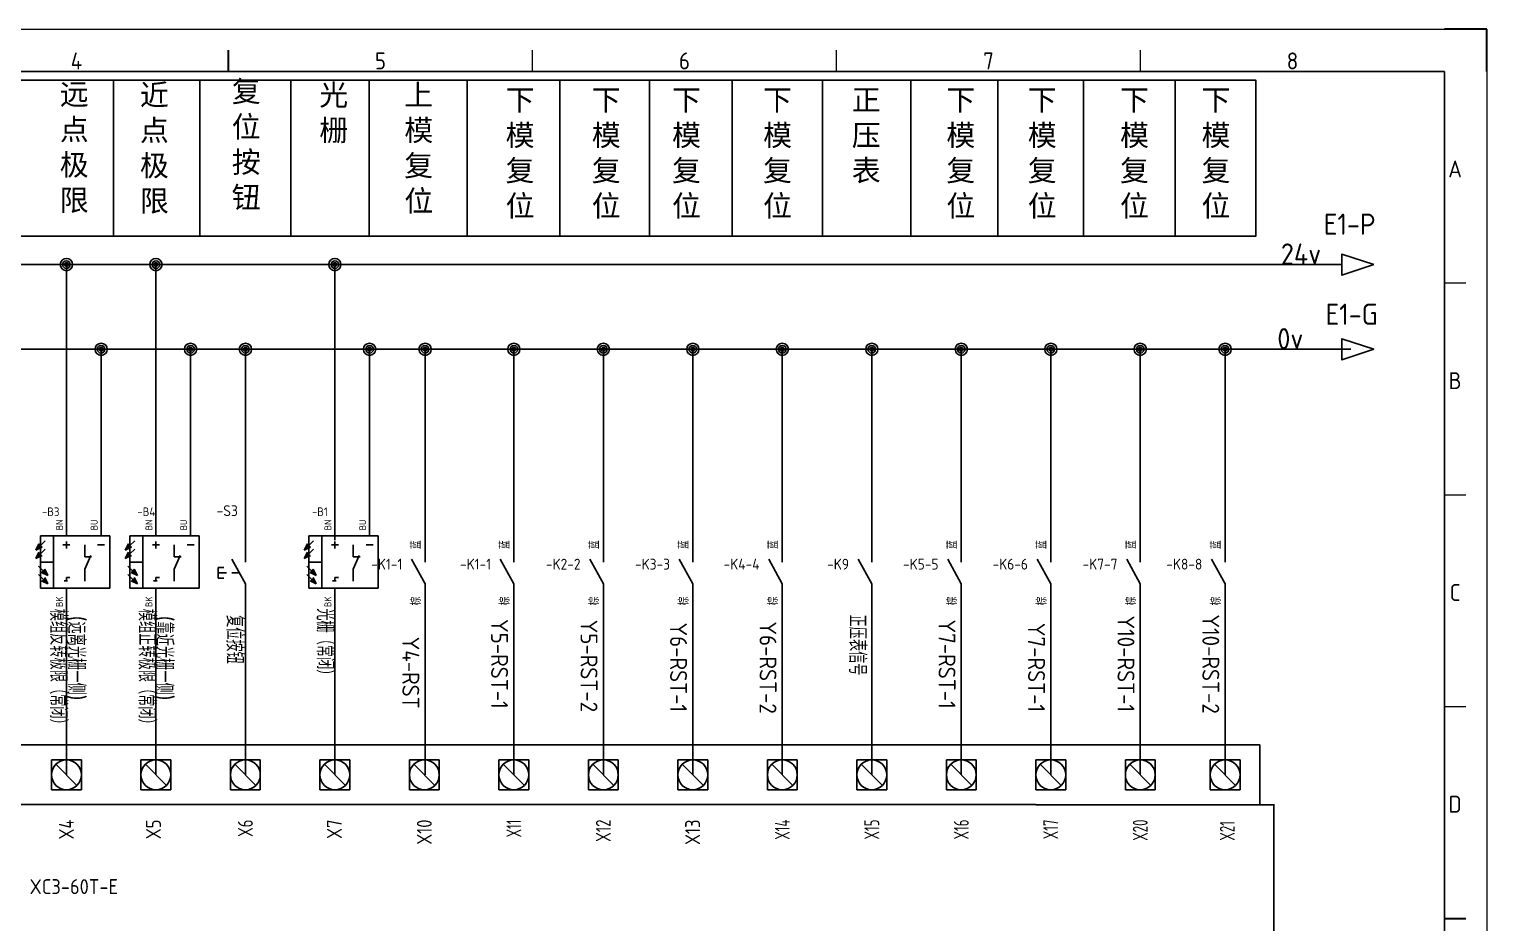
# Model space of a CAD drawing. Header units: millimetres. Extents: x -1494 to 5708, y 2764 to 5210.
# Drawn here: x 3263 to 3607, y 4792.1 to 5003.1 of the extents above; entities that cross this region are included whole.
import ezdxf
from ezdxf.enums import TextEntityAlignment as Align

# ---------------------------------------------------------------- set-up
doc = ezdxf.new("R2010")
doc.units = ezdxf.units.MM
for name, color, linetype in [('AE_BOR', 1, 'Continuous'), ('BLK_2.5mm^2', 7, 'Continuous'), ('DESC', 1, 'Continuous'), ('DESCCHILD', 20, 'Continuous'), ('SYMS', 7, 'Continuous'), ('TAGS', 51, 'Continuous'), ('TERMS', 123, 'Continuous'), ('WIREREF_DEST', 61, 'Continuous'), ('XREF', 7, 'Continuous'), ('轴1系统', 7, 'Continuous'), ('轴2系统', 7, 'Continuous'), ('轴3系统', 7, 'Continuous'), ('轴4系统', 7, 'Continuous')]:
    doc.layers.add(name, color=color, linetype=linetype)
doc.styles.add('ACGBTS', font='ISOCP.SHX')
doc.styles.add('WD_IEC', font='ISOCP2.shx', dxfattribs={"height": 4, "bigfont": 'gbcbig.shx'})
doc.styles.add('正常字体', font='', dxfattribs={"height": 5.5})
doc.styles.get('正常字体').set_extended_font_data('SimSun')

# ---------------------------------------------------------------- blocks, each defined once
blk = doc.blocks.new('WDDOT')
for radius in [0.72, 0.449, 0.223]:
    blk.add_circle((0, 0), radius)
blk = doc.blocks.new('VPE12B16')
for p, q in [((0, 7.5), (0, 12.5)), ((10, 7.5), (10, 12.5)), ((-8.84, 3.39), (-7.93, 5.2)), ((-7.03, 4.29), (-8.84, 3.39)), ((-7.93, 5.2), (-7.03, 4.29)), ((-7.5, -7.5), (-7.5, 7.5)), ((-7.5, 7.5), (12.5, 7.5)), ((-7.48, 4.75), (-6.12, 6.11)), ((-3.75, 7.5), (-3.75, -7.5)), ((-1, 4.94), (1, 4.94)), ((0, 5.94), (0, 3.94)), ((5.27, 4.98), (5.27, 1.48)), ((9, 4.94), (11, 4.94)), ((12.5, -7.5), (12.5, 7.5)), ((-8.84, 0.98), (-7.93, 2.8)), ((-7.03, 1.89), (-8.84, 0.98)), ((-7.5, 0), (-3.75, 0)), ((-7.48, 2.34), (-6.12, 3.71)), ((5.27, -2.02), (7.02, 1.92)), ((5.27, 1.48), (7.27, 1.48)), ((-6.71, -2.56), (-8.07, -1.2)), ((-6.71, -4.97), (-8.07, -3.6)), ((-6.25, -2.11), (-7.16, -3.02)), ((-7.16, -3.02), (-5.35, -3.92)), ((-5.35, -3.92), (-6.25, -2.11)), ((5.27, -2.02), (5.27, -5.52)), ((-7.5, -7.5), (12.5, -7.5)), ((-7.16, -5.42), (-5.35, -6.33)), ((-5.35, -6.33), (-6.25, -4.51)), ((-0.65, -5.43), (0.35, -5.43)), ((0, -5.43), (0, -4.43)), ((0, -4.43), (1, -4.43)), ((0, -7.5), (0, -12.5))]:
    blk.add_line(p, q)
for points in [[(-7.93, 5.2), (-7.03, 4.29), (-8.84, 3.39)], [(-7.93, 2.8), (-7.03, 1.89), (-8.84, 0.98)], [(-6.25, -2.11), (-7.16, -3.02), (-5.35, -3.92)], [(-6.25, -4.51), (-7.16, -5.42), (-5.35, -6.33)]]:
    blk.add_solid(points)
at = {"style": 'WD_IEC'}
for tag, height, p in [('INST', 2.7, (-11.5, 12)), ('LOC', 2.7, (-11.5, 8)), ('TAG1', 2.5, (-11.5, 3.25)), ('XREF', 2.5, (-11.5, -1.35)), ('DESC1', 2.7, (-11.5, -5.2)), ('DESC2', 2.7, (-11.5, -9.2)), ('DESC3', 2.7, (-11.5, -13.2))]:
    blk.add_attdef(tag, text='', height=height, dxfattribs=at).set_placement(p, align=Align.RIGHT)
at = {"style": 'WD_IEC', "flags": 1}
for tag, p, height in [('X2TERM01', (0, 12.5), 0.32), ('X2TERM02', (10, 12.5), 0.32), ('MFG', (13.04, 6.06), 1.5), ('CAT', (13.04, 3.56), 1.5), ('X4LINK', (-7.5, 0), 0.32), ('X1LINK', (12.5, 0), 0.32), ('ASSYCODE', (13.12, -4.38), 1), ('FAMILY', (13.12, -5.88), 1), ('CATDESC', (13.12, -7.38), 1), ('X8TERM03', (0, -12.5), 0.32)]:
    blk.add_attdef(tag, p, '', height=height, dxfattribs=at)
at = {"style": 'WD_IEC'}
for tag, p in [('TERM01', (-1, 12.23)), ('TERM02', (9, 12.23))]:
    blk.add_attdef(tag, text='', height=2, rotation=90, dxfattribs=at).set_placement(p, align=Align.RIGHT)
blk.add_attdef('TERM03', (-1, -12.96), '', height=2, rotation=90, dxfattribs=at)
blk = doc.blocks.new('HA1D3')
blk.add_lwpolyline([(0, 0), (-3.75, -1.25), (-3.75, 1.25)], close=True)
at = {"style": 'WD_IEC'}
for tag, p, height, flags in [('WIRENO', (1.25, 1), 2.5, 8), ('X1TERM01', (0, 0), 0.32, 1)]:
    blk.add_attdef(tag, p, '', height=height, dxfattribs=dict(at, flags=flags))
at = {"style": 'WD_IEC', "flags": 1}
blk.add_attdef('SIGCODE', text='', height=1, dxfattribs=at).set_placement((-2.5, 1.8), align=Align.RIGHT)
at = {"style": 'WD_IEC'}
blk.add_attdef('XREF', text='', height=2.5, dxfattribs=at).set_placement((-5, 0), align=Align.MIDDLE_RIGHT)
blk.add_attdef('DESC1', text='', height=2.5, dxfattribs=at).set_placement((1.25, -1), align=Align.TOP_LEFT)
blk = doc.blocks.new('VPB11')
for p, q in [((0, 7.5), (0, 2.5)), ((-6.25, 1.25), (-6.25, -1.25)), ((-6.25, 1.25), (-5, 1.25)), ((-6.25, 0), (-4.375, 0)), ((0, -2.5), (-3.125, 3.125)), ((-3.125, 0), (-1.389, 0)), ((-6.25, -1.25), (-5, -1.25)), ((0, -2.5), (0, -7.5))]:
    blk.add_line(p, q)
at = {"style": 'WD_IEC'}
for tag, p in [('INST', (-8, 10.25)), ('LOC', (-8, 6.75)), ('TAG1', (-8, 3.25)), ('DESC1', (-8, -10.35)), ('DESC2', (-8, -13.85)), ('DESC3', (-8, -17.35))]:
    blk.add_attdef(tag, text='', height=2.5, dxfattribs=at).set_placement(p, align=Align.RIGHT)
blk.add_attdef('TERM01', text='', height=2, rotation=90, dxfattribs=at).set_placement((-1, 7.5), align=Align.RIGHT)
at = {"style": 'WD_IEC', "flags": 1}
for tag, p, height in [('X2TERM01', (0, 7.5), 0.32), ('CONTACT', (0.5, 4.5), 1), ('COMMON', (1.75, 3.25), 1), ('X1LINK', (0, 0), 0.32), ('ASSYCODE', (1, -4), 1), ('FAMILY', (1, -5.5), 1), ('CATDESC', (1, -7), 1), ('X8TERM02', (0, -7.5), 0.32)]:
    blk.add_attdef(tag, p, '', height=height, dxfattribs=at)
at = {"style": 'WD_IEC', "flags": 9}
for tag, p in [('MFG', (-8.5, -0.25)), ('CAT', (-8.5, -2.75))]:
    blk.add_attdef(tag, text='', height=1.5, dxfattribs=at).set_placement(p, align=Align.RIGHT)
at = {"style": 'WD_IEC'}
blk.add_attdef('TERM02', (-1, -7.5), '', height=2, rotation=90, dxfattribs=at)
at = {"lineweight": 15, "style": 'WD_IEC'}
blk.add_attdef('XREF', text='', height=2.5, dxfattribs=at).set_placement((-8, -6.35), align=Align.RIGHT)
blk = doc.blocks.new('VCR21')
for p, q in [((0, 7.5), (0, 2.5)), ((0, -2.5), (-3.125, 3.125)), ((0, -2.5), (0, -7.5))]:
    blk.add_line(p, q)
at = {"style": 'WD_IEC'}
for tag, p in [('INST', (-5.25, 7.75)), ('LOC', (-5.25, 4.25)), ('TAG2', (-5.25, 0.75)), ('XREF', (-5.25, -3.75)), ('DESC1', (-5.25, -7.6)), ('DESC2', (-5.25, -11.1)), ('DESC3', (-5.25, -14.6))]:
    blk.add_attdef(tag, text='', height=2.5, dxfattribs=at).set_placement(p, align=Align.RIGHT)
blk.add_attdef('TERM01', text='', height=2, rotation=90, dxfattribs=at).set_placement((-1, 7.5), align=Align.RIGHT)
at = {"style": 'WD_IEC', "flags": 1}
for tag, p, height in [('X2TERM01', (0, 7.5), 0.32), ('X4LINK', (-2, 0), 0.32), ('X1LINK', (-0.5, 0), 0.32), ('CONTACT', (4, -3.5), 1), ('FAMILY', (4, -5), 1), ('COMMON', (5.25, -4.75), 1), ('X8TERM02', (0, -7.5), 0.32)]:
    blk.add_attdef(tag, p, '', height=height, dxfattribs=at)
at = {"style": 'WD_IEC'}
blk.add_attdef('TERM02', (-1, -7.5), '', height=2, rotation=90, dxfattribs=at)
blk = doc.blocks.new('Border')
for p, q in [((584, 410), (10, 410)), ((584, 10), (584, 410))]:
    blk.add_line(p, q)
at = {"layer": 'AE_BOR', "color": 1, "lineweight": 15}
for p, q in [((0, 420), (594, 420)), ((594, 420), (594, 0)), ((368.75, 410), (368.75, 415)), ((440.5, 410), (440.5, 415)), ((512.25, 410), (512.25, 415)), ((589, 360), (584, 360)), ((589, 310), (584, 310)), ((589, 260), (584, 260))]:
    blk.add_line(p, q, dxfattribs=at)
at = {"layer": 'AE_BOR', "color": 1, "lineweight": 30}
for p, q in [((594, 420), (584, 420)), ((594, 410), (594, 420)), ((297, 410), (297, 415)), ((584, 210), (589, 210))]:
    blk.add_line(p, q, dxfattribs=at)
at = {"layer": 'AE_BOR', "color": 1, "lineweight": 15, "style": 'ACGBTS'}
for s, p in [('4', (261.125, 412.5)), ('5', (332.875, 412.5)), ('6', (404.625, 412.5)), ('7', (476.375, 412.5)), ('8', (548.125, 412.5)), ('A', (586.5, 387)), ('B', (586.5, 337)), ('C', (586.5, 287)), ('D', (586.5, 237))]:
    blk.add_text(s, height=4, dxfattribs=at).set_placement(p, align=Align.MIDDLE)

msp = doc.modelspace()

# ---------------------------------------------------------------- linework, layer by layer
at = {"layer": 'BLK_2.5mm^2'}
for p, q in [((3282.87, 4991.04), (3282.87, 4956.26)), ((3303.23, 4991.04), (3303.23, 4956.26)), ((3324.73, 4991.04), (3324.73, 4956.26)), ((3343.23, 4991.04), (3343.23, 4956.26)), ((3366.34, 4991.04), (3366.34, 4956.26)), ((3388.19, 4991.04), (3388.19, 4956.26)), ((3409.36, 4991.04), (3409.36, 4956.26)), ((3428.85, 4991.04), (3428.85, 4956.26)), ((3471.05, 4991.04), (3471.05, 4956.26)), ((3491.56, 4991.04), (3491.56, 4956.26)), ((3511.79, 4991.04), (3511.79, 4956.26)), ((3533.42, 4991.04), (3533.42, 4956.26)), ((3282.87, 4956.26), (3282.87, 4954.22)), ((3303.23, 4956.26), (3303.23, 4954.22)), ((3324.73, 4956.26), (3324.73, 4954.22)), ((3343.23, 4956.26), (3343.23, 4954.22)), ((3366.34, 4956.26), (3366.34, 4954.22)), ((3388.19, 4956.26), (3388.19, 4954.22)), ((3409.36, 4956.26), (3409.36, 4954.22)), ((3428.85, 4956.26), (3428.85, 4954.22)), ((3471.05, 4956.26), (3471.05, 4954.22)), ((3491.56, 4956.26), (3491.56, 4954.22)), ((3511.79, 4956.26), (3511.79, 4954.22)), ((3533.42, 4956.26), (3533.42, 4954.22))]:
    msp.add_line(p, q, dxfattribs=at)
msp.add_lwpolyline([(3177.4, 4991.04), (3552.49, 4991.04), (3552.49, 4954.22), (3177.4, 4954.22)], close=True, dxfattribs=at)
at = {"layer": 'XREF', "linetype": 'ByBlock'}
for p, q in [((3450.24, 4954.22), (3450.24, 4991.04)), ((3292.88, 4887.52), (3292.88, 4947.5)), ((3533.26, 4947.5), (3572.79, 4947.5)), ((3301.07, 4887.52), (3301.07, 4927.5)), ((3343.31, 4887.52), (3343.31, 4927.5)), ((3356.41, 4882.4), (3356.41, 4927.5)), ((3377.36, 4882.4), (3377.36, 4927.5)), ((3398.48, 4882.4), (3398.48, 4927.5)), ((3419.6, 4882.4), (3419.6, 4927.5)), ((3440.72, 4882.4), (3440.72, 4927.5)), ((3461.84, 4882.4), (3461.84, 4927.5)), ((3482.96, 4882.4), (3482.96, 4927.5)), ((3504.08, 4882.4), (3504.08, 4927.5)), ((3525.2, 4882.4), (3525.2, 4927.5)), ((3533.26, 4927.5), (3574.89, 4927.5)), ((3545.22, 4882.4), (3545.22, 4927.5))]:
    msp.add_line(p, q, dxfattribs=at)
at = {"layer": 'XREF'}
for p, q in [((3057.5, 4947.5), (3533.26, 4947.5)), ((3271.76, 4892.64), (3271.76, 4947.5)), ((3335.12, 4927.5), (3335.12, 4947.5)), ((3057.5, 4927.5), (3460.87, 4927.5)), ((3279.95, 4887.52), (3279.95, 4927.5)), ((3314, 4882.4), (3314, 4927.5)), ((3335.12, 4882.4), (3335.12, 4927.5)), ((3460.87, 4927.5), (3533.26, 4927.5)), ((3271.76, 4887.52), (3271.76, 4892.64)), ((3271.76, 4827.04), (3271.76, 4867.04)), ((3292.88, 4827.04), (3292.88, 4867.04)), ((3314, 4827.04), (3314, 4867.04)), ((3335.12, 4827.04), (3335.12, 4867.04)), ((3356.41, 4827.04), (3356.41, 4867.04)), ((3377.36, 4827.04), (3377.36, 4867.04)), ((3398.48, 4827.04), (3398.48, 4867.04)), ((3419.6, 4827.04), (3419.6, 4867.04)), ((3440.72, 4827.04), (3440.72, 4867.04)), ((3461.84, 4827.04), (3461.84, 4867.04)), ((3482.96, 4827.04), (3482.96, 4867.04)), ((3504.08, 4827.04), (3504.08, 4867.04)), ((3525.2, 4827.04), (3525.2, 4867.04)), ((3545.22, 4827.04), (3545.22, 4867.04))]:
    msp.add_line(p, q, dxfattribs=at)
at = {"layer": 'XREF', "color": 7}
for p, q in [((3497.04, 4834.08), (3053.52, 4834.08)), ((3497.04, 4834.08), (3532.05, 4834.08)), ((3532.05, 4834.08), (3532.26, 4834.08)), ((3532.26, 4834.08), (3553.38, 4834.08)), ((3553.38, 4820.08), (3553.38, 4834.08)), ((3268.24, 4823.52), (3268.24, 4830.56)), ((3268.24, 4830.56), (3275.28, 4830.56)), ((3275.28, 4830.56), (3275.28, 4823.52)), ((3289.36, 4830.56), (3296.4, 4830.56)), ((3289.36, 4823.52), (3289.36, 4830.56)), ((3296.4, 4830.56), (3296.4, 4823.52)), ((3310.48, 4830.56), (3317.52, 4830.56)), ((3310.48, 4823.52), (3310.48, 4830.56)), ((3317.52, 4830.56), (3317.52, 4823.52)), ((3331.6, 4830.56), (3338.64, 4830.56)), ((3331.6, 4823.52), (3331.6, 4830.56)), ((3338.64, 4830.56), (3338.64, 4823.52)), ((3352.72, 4823.52), (3352.72, 4830.56)), ((3352.72, 4830.56), (3359.76, 4830.56)), ((3359.76, 4830.56), (3359.76, 4823.52)), ((3373.84, 4830.56), (3380.88, 4830.56)), ((3373.84, 4823.52), (3373.84, 4830.56)), ((3380.88, 4830.56), (3380.88, 4823.52)), ((3394.96, 4823.52), (3394.96, 4830.56)), ((3394.96, 4830.56), (3402, 4830.56)), ((3402, 4830.56), (3402, 4823.52)), ((3416.08, 4823.52), (3416.08, 4830.56)), ((3416.08, 4830.56), (3423.12, 4830.56)), ((3423.12, 4830.56), (3423.12, 4823.52)), ((3437.2, 4830.56), (3444.24, 4830.56)), ((3437.2, 4823.52), (3437.2, 4830.56)), ((3444.24, 4830.56), (3444.24, 4823.52)), ((3458.32, 4830.56), (3465.36, 4830.56)), ((3458.32, 4823.52), (3458.32, 4830.56)), ((3465.36, 4830.56), (3465.36, 4823.52)), ((3479.44, 4830.56), (3486.48, 4830.56)), ((3479.44, 4830.56), (3486.48, 4830.56)), ((3479.44, 4823.52), (3479.44, 4830.56)), ((3479.44, 4823.52), (3479.44, 4830.56)), ((3486.48, 4830.56), (3486.48, 4823.52)), ((3486.48, 4830.56), (3486.48, 4823.52)), ((3500.56, 4830.56), (3507.6, 4830.56)), ((3500.56, 4823.52), (3500.56, 4830.56)), ((3507.6, 4830.56), (3507.6, 4823.52)), ((3521.68, 4830.56), (3528.72, 4830.56)), ((3521.68, 4830.56), (3528.72, 4830.56)), ((3521.68, 4823.52), (3521.68, 4830.56)), ((3521.68, 4823.52), (3521.68, 4830.56)), ((3528.72, 4830.56), (3528.72, 4823.52)), ((3528.72, 4830.56), (3528.72, 4823.52)), ((3541.7, 4830.56), (3548.74, 4830.56)), ((3541.7, 4830.56), (3548.74, 4830.56)), ((3541.7, 4823.52), (3541.7, 4830.56)), ((3541.7, 4823.52), (3541.7, 4830.56)), ((3548.74, 4830.56), (3548.74, 4823.52)), ((3548.74, 4830.56), (3548.74, 4823.52)), ((3269.27, 4829.53), (3274.25, 4824.55)), ((3290.39, 4829.53), (3295.37, 4824.55)), ((3311.51, 4829.53), (3316.49, 4824.55)), ((3332.63, 4829.53), (3337.61, 4824.55)), ((3353.75, 4829.53), (3358.73, 4824.55)), ((3374.87, 4829.53), (3379.85, 4824.55)), ((3395.99, 4829.53), (3400.97, 4824.55)), ((3417.11, 4829.53), (3422.09, 4824.55)), ((3438.23, 4829.53), (3443.21, 4824.55)), ((3459.35, 4829.53), (3464.33, 4824.55)), ((3480.47, 4829.53), (3485.45, 4824.55)), ((3501.59, 4829.53), (3506.57, 4824.55)), ((3522.71, 4829.53), (3527.69, 4824.55)), ((3542.73, 4829.53), (3547.71, 4824.55)), ((3275.28, 4823.52), (3268.24, 4823.52)), ((3296.4, 4823.52), (3289.36, 4823.52)), ((3317.52, 4823.52), (3310.48, 4823.52)), ((3338.64, 4823.52), (3331.6, 4823.52)), ((3359.76, 4823.52), (3352.72, 4823.52)), ((3380.88, 4823.52), (3373.84, 4823.52)), ((3402, 4823.52), (3394.96, 4823.52)), ((3423.12, 4823.52), (3416.08, 4823.52)), ((3444.24, 4823.52), (3437.2, 4823.52)), ((3465.36, 4823.52), (3458.32, 4823.52)), ((3486.48, 4823.52), (3479.44, 4823.52)), ((3486.48, 4823.52), (3479.44, 4823.52)), ((3507.6, 4823.52), (3500.56, 4823.52)), ((3528.72, 4823.52), (3521.68, 4823.52)), ((3528.72, 4823.52), (3521.68, 4823.52)), ((3548.74, 4823.52), (3541.7, 4823.52)), ((3548.74, 4823.52), (3541.7, 4823.52)), ((3050, 4820), (3500.56, 4820)), ((3500.53, 4819.98), (3528.74, 4819.98)), ((3528.74, 4819.98), (3532.26, 4819.98)), ((3532.26, 4820.08), (3532.26, 4819.98)), ((3532.26, 4819.98), (3535.57, 4819.98)), ((3535.57, 4819.98), (3556.69, 4819.98)), ((3556.69, 4820.08), (3556.69, 4777.84))]:
    msp.add_line(p, q, dxfattribs=at)
for centre in [(3271.76, 4827.04), (3292.88, 4827.04), (3314, 4827.04), (3335.12, 4827.04), (3356.24, 4827.04), (3377.36, 4827.04), (3398.48, 4827.04), (3419.6, 4827.04), (3440.72, 4827.04), (3461.84, 4827.04), (3482.96, 4827.04), (3504.08, 4827.04), (3525.2, 4827.04), (3545.22, 4827.04)]:
    msp.add_circle(centre, 3.52, dxfattribs=at)

# ---------------------------------------------------------------- block references
at = {"layer": 'SYMS', "linetype": 'ByBlock', "xscale": 2, "yscale": 2, "zscale": 2}
msp.add_blockref('WDDOT', (3461.84, 4927.5), dxfattribs=at)
at = {"layer": 'XREF'}
msp.add_blockref('Border', (3013, 4583.09), dxfattribs=at)
ref = msp.add_blockref('HA1D3', (3580.29, 4947.5), dxfattribs=dict(at, xscale=2, yscale=2, zscale=2))
ref.add_attrib('XREF', '24v', dxfattribs={"height": 5, "style": 'WD_IEC'}).set_placement((3567.9, 4950), align=Align.MIDDLE_RIGHT)
ref.add_attrib('WIRENO', 'E1-P', (3568.51, 4954.54), dxfattribs={"layer": 'WIREREF_DEST', "height": 5, "style": 'WD_IEC', "flags": 8})
at = {"layer": 'XREF', "xscale": 2, "yscale": 2, "zscale": 2}
for p in [(3271.76, 4947.5), (3335.12, 4947.5), (3279.95, 4927.5)]:
    msp.add_blockref('WDDOT', p, dxfattribs=at)
at = {"layer": 'XREF', "linetype": 'ByBlock', "xscale": 2, "yscale": 2, "zscale": 2}
for p in [(3292.88, 4947.5), (3301.07, 4927.5), (3314, 4927.5), (3343.31, 4927.5), (3356.41, 4927.5), (3377.36, 4927.5), (3398.48, 4927.5), (3419.6, 4927.5), (3440.72, 4927.5), (3482.96, 4927.5), (3504.08, 4927.5), (3525.2, 4927.5), (3545.22, 4927.5)]:
    msp.add_blockref('WDDOT', p, dxfattribs=at)
at = {"layer": 'XREF'}
ref = msp.add_blockref('HA1D3', (3580.29, 4927.5), dxfattribs=dict(at, xscale=2, yscale=2, zscale=2))
ref.add_attrib('XREF', '0v', dxfattribs={"height": 5, "style": 'WD_IEC'}).set_placement((3563.69, 4930), align=Align.MIDDLE_RIGHT)
ref.add_attrib('WIRENO', 'E1-G', (3568.93, 4933.27), dxfattribs={"layer": 'WIREREF_DEST', "height": 5, "style": 'WD_IEC', "flags": 8})
ref = msp.add_blockref('VPE12B16', (3271.76, 4877.28), dxfattribs=dict(at, xscale=0.8192, yscale=0.8192, zscale=0.8192))
ref.add_attrib('TERM02', 'BU', dxfattribs={"layer": 'TERMS', "height": 1.638, "rotation": 90, "style": 'WD_IEC'}).set_placement((3279.13, 4887.3), align=Align.RIGHT)
ref.add_attrib('TERM01', 'BN', dxfattribs={"layer": 'TERMS', "height": 1.638, "rotation": 90, "style": 'WD_IEC'}).set_placement((3270.94, 4887.3), align=Align.RIGHT)
ref.add_attrib('TERM03', 'BK', (3270.94, 4866.67), dxfattribs={"layer": 'TERMS', "height": 1.638, "rotation": 90, "style": 'WD_IEC'})
ref.add_attrib('TAG1', '-B3', dxfattribs={"layer": 'TAGS', "height": 2.048, "style": 'WD_IEC'}).set_placement((3270.11, 4888.12), align=Align.RIGHT)
ref.add_attrib('DESC1', '模组反转极限（常闭）', dxfattribs={"layer": 'DESC', "height": 4, "rotation": 270, "style": 'WD_IEC'}).set_placement((3267.87, 4837.43), align=Align.RIGHT)
ref.add_attrib('DESC2', '(远离光栅一侧)', dxfattribs={"layer": 'DESC', "height": 4, "rotation": 270, "style": 'WD_IEC'}).set_placement((3272.14, 4844.61), align=Align.RIGHT)
ref = msp.add_blockref('VPE12B16', (3292.88, 4877.28), dxfattribs=dict(at, xscale=0.8192, yscale=0.8192, zscale=0.8192))
ref.add_attrib('TERM02', 'BU', dxfattribs={"layer": 'TERMS', "height": 1.638, "rotation": 90, "style": 'WD_IEC'}).set_placement((3300.25, 4887.3), align=Align.RIGHT)
ref.add_attrib('TERM01', 'BN', dxfattribs={"layer": 'TERMS', "height": 1.638, "rotation": 90, "style": 'WD_IEC'}).set_placement((3292.06, 4887.3), align=Align.RIGHT)
ref.add_attrib('TERM03', 'BK', (3292.06, 4866.67), dxfattribs={"layer": 'TERMS', "height": 1.638, "rotation": 90, "style": 'WD_IEC'})
ref.add_attrib('TAG1', '-B4', dxfattribs={"layer": 'TAGS', "height": 2.048, "style": 'WD_IEC'}).set_placement((3292.72, 4888.12), align=Align.RIGHT)
ref.add_attrib('DESC1', '模组正转极限（常闭）', dxfattribs={"layer": 'DESC', "height": 4, "rotation": 270, "style": 'WD_IEC'}).set_placement((3288.77, 4837.43), align=Align.RIGHT)
ref.add_attrib('DESC2', '(靠近光栅一侧)', dxfattribs={"layer": 'DESC', "height": 4, "rotation": 270, "style": 'WD_IEC'}).set_placement((3292.88, 4844.61), align=Align.RIGHT)
ref = msp.add_blockref('VPB11', (3314, 4874.72), dxfattribs=dict(at, xscale=1.024, yscale=1.024, zscale=1.024))
ref.add_attrib('DESC1', '复位按钮', dxfattribs={"layer": 'DESC', "height": 4, "rotation": 270, "style": 'WD_IEC'}).set_placement((3309.51, 4853.25), align=Align.RIGHT)
ref.add_attrib('TAG1', '-S3', dxfattribs={"layer": 'TAGS', "height": 2.56, "style": 'WD_IEC'}).set_placement((3312.22, 4888.12), align=Align.RIGHT)
ref = msp.add_blockref('VPE12B16', (3335.12, 4877.28), dxfattribs=dict(at, xscale=0.8192, yscale=0.8192, zscale=0.8192))
ref.add_attrib('TERM02', 'BU', dxfattribs={"layer": 'TERMS', "height": 1.638, "rotation": 90, "style": 'WD_IEC'}).set_placement((3342.49, 4887.3), align=Align.RIGHT)
ref.add_attrib('TERM01', 'BN', dxfattribs={"layer": 'TERMS', "height": 1.638, "rotation": 90, "style": 'WD_IEC'}).set_placement((3334.3, 4887.3), align=Align.RIGHT)
ref.add_attrib('TERM03', 'BK', (3334.3, 4866.67), dxfattribs={"layer": 'TERMS', "height": 1.638, "rotation": 90, "style": 'WD_IEC'})
ref.add_attrib('TAG1', '-B1', dxfattribs={"layer": 'TAGS', "height": 2.048, "style": 'WD_IEC'}).set_placement((3333.45, 4888.12), align=Align.RIGHT)
ref.add_attrib('DESC1', '光栅（常闭）', dxfattribs={"layer": 'DESC', "height": 4, "rotation": 270, "style": 'WD_IEC'}).set_placement((3330.83, 4849.07), align=Align.RIGHT)
at = {"layer": 'XREF', "linetype": 'ByBlock'}
ref = msp.add_blockref('VCR21', (3356.41, 4874.72), dxfattribs=dict(at, xscale=1.024, yscale=1.024, zscale=1.024))
ref.add_attrib('TERM02', '棕', (3355.39, 4867.04), dxfattribs={"layer": 'TERMS', "height": 2.05, "rotation": 90, "style": 'WD_IEC'})
ref.add_attrib('TERM01', '蓝', dxfattribs={"layer": 'TERMS', "height": 2.05, "rotation": 90, "style": 'WD_IEC'}).set_placement((3355.39, 4882.4), align=Align.RIGHT)
ref.add_attrib('DESC1', 'Y4-RST', dxfattribs={"layer": 'DESCCHILD', "height": 4, "rotation": 270, "style": 'WD_IEC'}).set_placement((3351.03, 4842.65), align=Align.RIGHT)
ref.add_attrib('TAG2', '-K1-1', dxfattribs={"layer": 'TAGS', "height": 2.56, "style": 'WD_IEC'}).set_placement((3351.03, 4875.49), align=Align.RIGHT)
ref = msp.add_blockref('VCR21', (3377.36, 4874.72), dxfattribs=dict(at, xscale=1.024, yscale=1.024, zscale=1.024))
ref.add_attrib('TERM02', '棕', (3376.34, 4867.04), dxfattribs={"layer": 'TERMS', "height": 2.05, "rotation": 90, "style": 'WD_IEC'})
ref.add_attrib('TERM01', '蓝', dxfattribs={"layer": 'TERMS', "height": 2.05, "rotation": 90, "style": 'WD_IEC'}).set_placement((3376.34, 4882.4), align=Align.RIGHT)
ref.add_attrib('DESC1', 'Y5-RST-1', dxfattribs={"layer": 'DESCCHILD', "height": 4, "rotation": 270, "style": 'WD_IEC'}).set_placement((3371.98, 4842.65), align=Align.RIGHT)
ref.add_attrib('TAG2', '-K1-1', dxfattribs={"layer": 'TAGS', "height": 2.56, "style": 'WD_IEC'}).set_placement((3371.98, 4875.49), align=Align.RIGHT)
ref = msp.add_blockref('VCR21', (3398.48, 4874.72), dxfattribs=dict(at, xscale=1.024, yscale=1.024, zscale=1.024))
ref.add_attrib('TERM02', '棕', (3397.46, 4867.04), dxfattribs={"layer": 'TERMS', "height": 2.05, "rotation": 90, "style": 'WD_IEC'})
ref.add_attrib('TERM01', '蓝', dxfattribs={"layer": 'TERMS', "height": 2.05, "rotation": 90, "style": 'WD_IEC'}).set_placement((3397.46, 4882.4), align=Align.RIGHT)
ref.add_attrib('DESC1', 'Y5-RST-2', dxfattribs={"layer": 'DESCCHILD', "height": 4, "rotation": 270, "style": 'WD_IEC'}).set_placement((3393.1, 4841.85), align=Align.RIGHT)
ref.add_attrib('TAG2', '-K2-2', dxfattribs={"layer": 'TAGS', "height": 2.56, "style": 'WD_IEC'}).set_placement((3393.1, 4875.49), align=Align.RIGHT)
ref = msp.add_blockref('VCR21', (3419.6, 4874.72), dxfattribs=dict(at, xscale=1.024, yscale=1.024, zscale=1.024))
ref.add_attrib('TERM02', '棕', (3418.58, 4867.04), dxfattribs={"layer": 'TERMS', "height": 2.05, "rotation": 90, "style": 'WD_IEC'})
ref.add_attrib('TERM01', '蓝', dxfattribs={"layer": 'TERMS', "height": 2.05, "rotation": 90, "style": 'WD_IEC'}).set_placement((3418.58, 4882.4), align=Align.RIGHT)
ref.add_attrib('DESC1', 'Y6-RST-1', dxfattribs={"layer": 'DESCCHILD', "height": 4, "rotation": 270, "style": 'WD_IEC'}).set_placement((3414.22, 4841.85), align=Align.RIGHT)
ref.add_attrib('TAG2', '-K3-3', dxfattribs={"layer": 'TAGS', "height": 2.56, "style": 'WD_IEC'}).set_placement((3414.22, 4875.49), align=Align.RIGHT)
ref = msp.add_blockref('VCR21', (3440.72, 4874.72), dxfattribs=dict(at, xscale=1.024, yscale=1.024, zscale=1.024))
ref.add_attrib('TERM02', '棕', (3439.7, 4867.04), dxfattribs={"layer": 'TERMS', "height": 2.05, "rotation": 90, "style": 'WD_IEC'})
ref.add_attrib('TERM01', '蓝', dxfattribs={"layer": 'TERMS', "height": 2.05, "rotation": 90, "style": 'WD_IEC'}).set_placement((3439.7, 4882.4), align=Align.RIGHT)
ref.add_attrib('DESC1', 'Y6-RST-2', dxfattribs={"layer": 'DESCCHILD', "height": 4, "rotation": 270, "style": 'WD_IEC'}).set_placement((3435.34, 4841.45), align=Align.RIGHT)
ref.add_attrib('TAG2', '-K4-4', dxfattribs={"layer": 'TAGS', "height": 2.56, "style": 'WD_IEC'}).set_placement((3435.34, 4875.49), align=Align.RIGHT)
ref = msp.add_blockref('VCR21', (3461.84, 4874.72), dxfattribs=dict(at, xscale=1.024, yscale=1.024, zscale=1.024))
ref.add_attrib('DESC1', '正压表信号', dxfattribs={"layer": 'DESCCHILD', "height": 4, "rotation": 270, "style": 'WD_IEC'}).set_placement((3456.46, 4850.47), align=Align.RIGHT)
ref.add_attrib('TAG2', '-K9', dxfattribs={"layer": 'TAGS', "height": 2.56, "style": 'WD_IEC'}).set_placement((3456.46, 4875.49), align=Align.RIGHT)
ref = msp.add_blockref('VCR21', (3482.96, 4874.72), dxfattribs=dict(at, xscale=1.024, yscale=1.024, zscale=1.024))
ref.add_attrib('TERM02', '棕', (3481.94, 4867.04), dxfattribs={"layer": 'TERMS', "height": 2.05, "rotation": 90, "style": 'WD_IEC'})
ref.add_attrib('TERM01', '蓝', dxfattribs={"layer": 'TERMS', "height": 2.05, "rotation": 90, "style": 'WD_IEC'}).set_placement((3481.94, 4882.4), align=Align.RIGHT)
ref.add_attrib('DESC1', 'Y7-RST-1', dxfattribs={"layer": 'DESCCHILD', "height": 4, "rotation": 270, "style": 'WD_IEC'}).set_placement((3477.58, 4842.65), align=Align.RIGHT)
ref.add_attrib('TAG2', '-K5-5', dxfattribs={"layer": 'TAGS', "height": 2.56, "style": 'WD_IEC'}).set_placement((3477.58, 4875.49), align=Align.RIGHT)
ref = msp.add_blockref('VCR21', (3504.08, 4874.72), dxfattribs=dict(at, xscale=1.024, yscale=1.024, zscale=1.024))
ref.add_attrib('TERM02', '棕', (3503.06, 4867.04), dxfattribs={"layer": 'TERMS', "height": 2.05, "rotation": 90, "style": 'WD_IEC'})
ref.add_attrib('TERM01', '蓝', dxfattribs={"layer": 'TERMS', "height": 2.05, "rotation": 90, "style": 'WD_IEC'}).set_placement((3503.06, 4882.4), align=Align.RIGHT)
ref.add_attrib('DESC1', 'Y7-RST-1', dxfattribs={"layer": 'DESCCHILD', "height": 4, "rotation": 270, "style": 'WD_IEC'}).set_placement((3498.7, 4841.85), align=Align.RIGHT)
ref.add_attrib('TAG2', '-K6-6', dxfattribs={"layer": 'TAGS', "height": 2.56, "style": 'WD_IEC'}).set_placement((3498.7, 4875.49), align=Align.RIGHT)
ref = msp.add_blockref('VCR21', (3525.2, 4874.72), dxfattribs=dict(at, xscale=1.024, yscale=1.024, zscale=1.024))
ref.add_attrib('TERM02', '棕', (3524.18, 4867.04), dxfattribs={"layer": 'TERMS', "height": 2.05, "rotation": 90, "style": 'WD_IEC'})
ref.add_attrib('TERM01', '蓝', dxfattribs={"layer": 'TERMS', "height": 2.05, "rotation": 90, "style": 'WD_IEC'}).set_placement((3524.18, 4882.4), align=Align.RIGHT)
ref.add_attrib('DESC1', 'Y10-RST-1', dxfattribs={"layer": 'DESCCHILD', "height": 4, "rotation": 270, "style": 'WD_IEC'}).set_placement((3519.82, 4841.85), align=Align.RIGHT)
ref.add_attrib('TAG2', '-K7-7', dxfattribs={"layer": 'TAGS', "height": 2.56, "style": 'WD_IEC'}).set_placement((3519.82, 4875.49), align=Align.RIGHT)
ref = msp.add_blockref('VCR21', (3545.22, 4874.72), dxfattribs=dict(at, xscale=1.024, yscale=1.024, zscale=1.024))
ref.add_attrib('TERM02', '棕', (3544.2, 4867.04), dxfattribs={"layer": 'TERMS', "height": 2.05, "rotation": 90, "style": 'WD_IEC'})
ref.add_attrib('TERM01', '蓝', dxfattribs={"layer": 'TERMS', "height": 2.05, "rotation": 90, "style": 'WD_IEC'}).set_placement((3544.2, 4882.4), align=Align.RIGHT)
ref.add_attrib('DESC1', 'Y10-RST-2', dxfattribs={"layer": 'DESCCHILD', "height": 4, "rotation": 270, "style": 'WD_IEC'}).set_placement((3539.84, 4841.45), align=Align.RIGHT)
ref.add_attrib('TAG2', '-K8-8', dxfattribs={"layer": 'TAGS', "height": 2.56, "style": 'WD_IEC'}).set_placement((3539.84, 4875.49), align=Align.RIGHT)

# ---------------------------------------------------------------- texts
at = {"layer": 'XREF', "color": 7, "style": 'WD_IEC'}
for tag, text, width, p in [('X4', 'X5', 0.9, (3271.76, 4816.48)), ('X5', 'X6', 0.9, (3292.3, 4816.48)), ('X6', 'X7', 0.8, (3314, 4816.48)), ('X7', 'X10', 0.9, (3335.01, 4816.48)), ('X10', 'X11', 0.9, (3356.24, 4816.48)), ('X11', 'X12', 0.7, (3377.36, 4816.48)), ('X12', 'X13', 0.8, (3398.48, 4816.48)), ('X13', 'X14', 0.9, (3419.55, 4816.48)), ('X14', 'X15', 0.7, (3440.72, 4816.48)), ('X15', 'X16', 0.7, (3461.84, 4816.48)), ('X16', 'X17', 0.7, (3482.96, 4816.48)), ('X17', 'X20', 0.7, (3504.08, 4816.48)), ('X20', 'X21', 0.7, (3525.2, 4816.48)), ('X21', 'X21', 0.7, (3545.73, 4816.11))]:
    msp.add_attdef(tag, text=text, height=3.52, rotation=90, dxfattribs=dict(at, width=width)).set_placement(p, align=Align.MIDDLE_RIGHT)
msp.add_attdef('XC3-60T-E', text='XCC-32   PLC', height=3.52, dxfattribs=at).set_placement((3273.52, 4798.88), align=Align.CENTER)
at = {"layer": '轴1系统', "char_height": 5, "attachment_point": 1, "style": '正常字体'}
for s, insert in [('复位按钮', (3310.79, 4990.9)), ('光栅', (3331.43, 4990.06)), ('上模复位', (3351.51, 4990.06))]:
    msp.add_mtext_dynamic_manual_height_columns(s, width=6.3785, gutter_width=13.86, heights=[59.33], dxfattribs=dict(at, insert=insert))
at = {"layer": '轴2系统', "char_height": 5, "attachment_point": 1, "style": '正常字体'}
for s, insert in [('下模复位', (3375.41, 4988.89)), ('下模复位', (3395.76, 4988.89)), ('下模复位', (3414.7, 4988.89)), ('下模复位', (3436.19, 4988.89)), ('正压表', (3457.11, 4988.89)), ('下模复位', (3479.44, 4988.89)), ('下模复位', (3498.66, 4988.89)), ('下模复位', (3520.43, 4988.89)), ('下模复位', (3539.66, 4988.89))]:
    msp.add_mtext_dynamic_manual_height_columns(s, width=7.9201, gutter_width=13.86, heights=[59.33], dxfattribs=dict(at, insert=insert))
at = {"layer": '轴3系统', "insert": (3270.2, 4990.24), "char_height": 5, "attachment_point": 1, "style": '正常字体'}
msp.add_mtext_dynamic_manual_height_columns('远点极限', width=7.6118, gutter_width=13.86, heights=[59.33], dxfattribs=at)
at = {"layer": '轴4系统', "insert": (3289.11, 4990.06), "char_height": 5, "attachment_point": 1, "style": '正常字体'}
msp.add_mtext_dynamic_manual_height_columns('近点极限', width=7.9201, gutter_width=13.86, heights=[59.33], dxfattribs=at)

doc.saveas('drawing.dxf')
